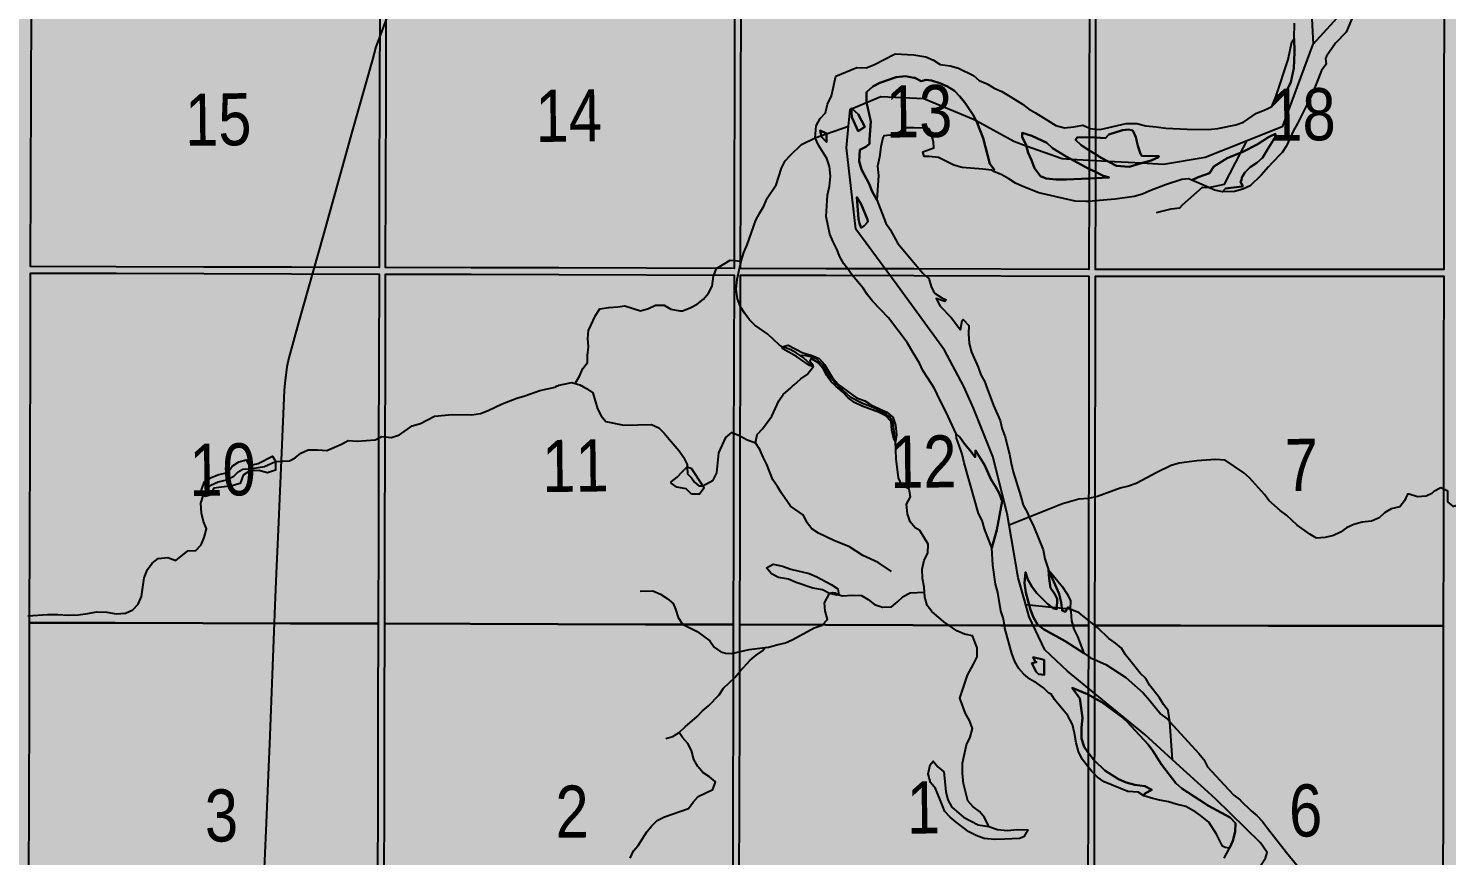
# Model space of a CAD drawing. Extents: x 399452 to 415540, y 6060435 to 6067869.
# Drawn here: x 409738.3 to 409955.3, y 6063427.2 to 6063553.8 of the extents above; entities that cross this region are included whole.
import ezdxf

# ---------------------------------------------------------------- set-up
doc = ezdxf.new("R2010")
doc.units = 0
doc.header["$LTSCALE"] = 5
doc.linetypes.add('DASHED2', pattern=[9.525, 6.35, -3.175])
for name, color, linetype in [('39', 28, 'Continuous'), ('Quarters', 8, 'Continuous'), ('RoadSeg', 57, 'DASHED2'), ('T-WATER', 160, 'Continuous')]:
    doc.layers.add(name, color=color, linetype=linetype)
doc.layers.add('ROUTE-MAP-BACKGROUND-H', color=7, linetype='Continuous', true_color=0xf0ebff)
doc.styles.add('120', font='ARIALN.TTF', dxfattribs={"height": 13})
doc.linetypes.add('TRACKS', pattern='A,3.81,[130,ltypeshp1.shx,S=6.35,R=0,X=0,Y=0],3.81', length=7.62)

msp = doc.modelspace()

# ---------------------------------------------------------------- hatches: boundary and pattern name
at = {"layer": 'ROUTE-MAP-BACKGROUND-H'}
h = msp.add_hatch(color=256, dxfattribs=at)
h.dxf.hatch_style = 1
h.paths.add_polyline_path([(410779.995, 6062481.762), (410779.995, 6063736.327), (409587.427, 6063736.085), (409587.427, 6062481.762)])

# ---------------------------------------------------------------- linework, layer by layer
at = {"layer": '39', "linetype": 'TRACKS', "ltscale": 0.1, "flags": 128}
msp.add_lwpolyline([(409861.364, 6063733.088), (409857.581, 6063726.337), (409856.6, 6063724.377), (409852.441, 6063713.248), (409849.641, 6063705.829), (409849.411, 6063705.209), (409843.056, 6063688.284), (409835.616, 6063668.426), (409831.518, 6063657.509), (409830.551, 6063654.928), (409830.338, 6063654.393), (409828.764, 6063650.176), (409821.353, 6063630.459), (409819.516, 6063625.608), (409812.56, 6063607.035), (409809.525, 6063598.954), (409807.605, 6063593.891), (409791.514, 6063551.021), (409790.97, 6063549.046), (409787.79, 6063537.748), (409784.823, 6063527.043), (409783.438, 6063522.134), (409779.628, 6063508.58), (409778.177, 6063503.404), (409777.862, 6063502.021), (409777.593, 6063499.495), (409777.526, 6063498.945), (409777.458, 6063498.381), (409776.553, 6063477.057), (409776.268, 6063470.424), (409776.064, 6063465.47), (409775.236, 6063444.284), (409775.118, 6063441.969), (409774.675, 6063431.031), (409774.386, 6063424.072), (409773.257, 6063396.677), (409773.318, 6063394.842), (409773.654, 6063392.16), (409774.008, 6063389.999), (409774.717, 6063386.666), (409778.456, 6063368.167), (409780.358, 6063358.804), (409782.308, 6063348.905), (409783.05, 6063345.318)], dxfattribs=at)
at = {"layer": 'Quarters', "flags": 128}
for points in [[(409792.114, 6063570.402), (409792.083, 6063557.024), (409792.051, 6063543.645), (409792.019, 6063530.266), (409791.988, 6063517.221), (409778.58, 6063517.258), (409765.172, 6063517.295), (409751.764, 6063517.331), (409738.69, 6063517.367), (409738.726, 6063530.412), (409738.763, 6063543.791), (409738.8, 6063557.169), (409738.836, 6063570.548), (409751.905, 6063570.513), (409765.308, 6063570.476), (409778.711, 6063570.439)], [(409846.394, 6063570.254), (409846.367, 6063556.875), (409846.341, 6063543.496), (409846.314, 6063530.117), (409846.287, 6063517.072), (409832.88, 6063517.109), (409819.472, 6063517.146), (409806.065, 6063517.183), (409792.992, 6063517.218), (409793.022, 6063530.263), (409793.054, 6063543.642), (409793.086, 6063557.021), (409793.118, 6063570.4), (409806.186, 6063570.364), (409819.589, 6063570.327), (409832.992, 6063570.29)], [(409900.672, 6063570.103), (409900.65, 6063556.724), (409900.628, 6063543.345), (409900.606, 6063529.966), (409900.585, 6063516.921), (409887.178, 6063516.958), (409873.77, 6063516.996), (409860.363, 6063517.033), (409847.291, 6063517.07), (409847.317, 6063530.114), (409847.344, 6063543.493), (409847.371, 6063556.872), (409847.398, 6063570.251), (409860.466, 6063570.215), (409873.868, 6063570.177), (409887.27, 6063570.14)], [(409954.925, 6063570.073), (409954.908, 6063556.694), (409954.891, 6063543.315), (409954.873, 6063529.935), (409954.857, 6063516.891), (409941.456, 6063516.898), (409928.055, 6063516.906), (409914.654, 6063516.913), (409901.588, 6063516.92), (409901.61, 6063529.965), (409901.632, 6063543.344), (409901.654, 6063556.723), (409901.676, 6063570.102), (409914.737, 6063570.095), (409928.133, 6063570.088), (409941.529, 6063570.08)], [(409791.859, 6063462.702), (409778.446, 6063462.739), (409765.033, 6063462.776), (409751.619, 6063462.812), (409738.54, 6063462.848), (409738.577, 6063476.227), (409738.614, 6063489.606), (409738.651, 6063502.985), (409738.687, 6063516.364), (409751.761, 6063516.328), (409765.17, 6063516.291), (409778.578, 6063516.254), (409791.986, 6063516.218), (409791.954, 6063502.839), (409791.922, 6063489.46), (409791.89, 6063476.081)], [(409846.177, 6063462.553), (409832.765, 6063462.59), (409819.353, 6063462.627), (409805.94, 6063462.663), (409792.862, 6063462.699), (409792.894, 6063476.078), (409792.926, 6063489.457), (409792.957, 6063502.836), (409792.989, 6063516.215), (409806.062, 6063516.179), (409819.47, 6063516.142), (409832.878, 6063516.106), (409846.285, 6063516.069), (409846.258, 6063502.69), (409846.231, 6063489.311), (409846.204, 6063475.932)], [(409900.495, 6063462.401), (409887.083, 6063462.439), (409873.671, 6063462.476), (409860.259, 6063462.514), (409847.181, 6063462.55), (409847.208, 6063475.929), (409847.235, 6063489.308), (409847.262, 6063502.687), (409847.289, 6063516.066), (409860.361, 6063516.03), (409873.769, 6063515.992), (409887.176, 6063515.955), (409900.583, 6063515.918), (409900.561, 6063502.538), (409900.539, 6063489.159), (409900.517, 6063475.78)], [(409954.787, 6063462.371), (409941.381, 6063462.379), (409927.975, 6063462.386), (409914.57, 6063462.393), (409901.499, 6063462.4), (409901.52, 6063475.78), (409901.542, 6063489.159), (409901.564, 6063502.538), (409901.586, 6063515.917), (409914.653, 6063515.91), (409928.054, 6063515.902), (409941.455, 6063515.895), (409954.855, 6063515.888), (409954.838, 6063502.508), (409954.821, 6063489.129), (409954.804, 6063475.75)], [(409791.859, 6063462.702), (409791.827, 6063449.323), (409791.795, 6063435.944), (409791.763, 6063422.565), (409791.733, 6063409.521), (409778.315, 6063409.558), (409764.897, 6063409.594), (409751.479, 6063409.631), (409738.394, 6063409.667), (409738.43, 6063422.711), (409738.467, 6063436.09), (409738.504, 6063449.469), (409738.54, 6063462.848), (409751.619, 6063462.812), (409765.033, 6063462.776), (409778.446, 6063462.739)], [(409846.177, 6063462.553), (409846.151, 6063449.174), (409846.124, 6063435.795), (409846.097, 6063422.416), (409846.07, 6063409.372), (409832.653, 6063409.409), (409819.236, 6063409.445), (409805.819, 6063409.482), (409792.736, 6063409.518), (409792.767, 6063422.562), (409792.799, 6063435.941), (409792.83, 6063449.32), (409792.862, 6063462.699), (409805.94, 6063462.663), (409819.353, 6063462.627), (409832.765, 6063462.59)], [(409900.495, 6063462.401), (409900.473, 6063449.022), (409900.451, 6063435.643), (409900.43, 6063422.264), (409900.408, 6063409.219), (409886.991, 6063409.257), (409873.574, 6063409.295), (409860.157, 6063409.332), (409847.074, 6063409.369), (409847.1, 6063422.413), (409847.127, 6063435.792), (409847.154, 6063449.171), (409847.181, 6063462.55), (409860.259, 6063462.514), (409873.671, 6063462.476), (409887.083, 6063462.439)], [(409954.787, 6063462.371), (409954.77, 6063448.992), (409954.753, 6063435.613), (409954.736, 6063422.234), (409954.719, 6063409.19), (409941.309, 6063409.197), (409927.898, 6063409.204), (409914.488, 6063409.211), (409901.412, 6063409.218), (409901.433, 6063422.263), (409901.455, 6063435.642), (409901.477, 6063449.021), (409901.499, 6063462.4), (409914.57, 6063462.393), (409927.975, 6063462.386), (409941.381, 6063462.379)]]:
    msp.add_lwpolyline(points, close=True, dxfattribs=at)
at = {"layer": 'T-WATER'}
for p, q in [((409864.21, 6063541.489), (409864.28, 6063541.519)), ((409864.28, 6063541.519), (409866.548, 6063542.483)), ((409858.678, 6063537.063), (409859.654, 6063537.402)), ((409859.654, 6063537.402), (409860.417, 6063537.666)), ((409860.417, 6063537.666), (409863.811, 6063538.842)), ((409923.819, 6063534.819), (409924.783, 6063536.675)), ((409897.818, 6063533.811), (409903.397, 6063533.507)), ((409903.397, 6063533.507), (409908.652, 6063533.222)), ((409819.243, 6063499.104), (409819.259, 6063499.113)), ((409819.259, 6063499.113), (409819.403, 6063499.113)), ((409855.217, 6063499.029), (409855.228, 6063499.039)), ((409891.453, 6063478.985), (409888.371, 6063477.795)), ((409891.443, 6063465.528), (409890.936, 6063465.577)), ((409894.913, 6063465.19), (409891.443, 6063465.528)), ((409895.678, 6063465.115), (409894.913, 6063465.19)), ((409896.463, 6063465.038), (409895.678, 6063465.115)), ((409897.223, 6063464.964), (409896.463, 6063465.038)), ((409897.727, 6063464.915), (409897.223, 6063464.964)), ((409913.387, 6063441.85), (409912.966, 6063447.659))]:
    msp.add_line(p, q, dxfattribs=at)
at = {"layer": 'T-WATER', "flags": 128}
for points in [[(409934.905, 6063551.4), (409934.908, 6063551.409), (409934.507, 6063559.165), (409934.065, 6063560.61)], [(409934.905, 6063551.4), (409939.617, 6063556.628), (409940.804, 6063558.725)], [(409921.257, 6063426.816), (409922.088, 6063428.338), (409922.6, 6063429.473), (409922.933, 6063430.82), (409923, 6063432.15), (409922.168, 6063433.011), (409918.86, 6063434.813), (409917.555, 6063435.657), (409914.772, 6063437.457), (409913.882, 6063438.265), (409911.658, 6063441.128), (409910.374, 6063443.219), (409909.665, 6063444.187), (409906.373, 6063447.74), (409905.465, 6063448.536), (409902.532, 6063450.67), (409901.446, 6063451.283), (409900.443, 6063451.849), (409900.367, 6063451.892), (409897.997, 6063452.887), (409899.181, 6063451.248), (409899.593, 6063448.297), (409899.451, 6063446.792), (409899.434, 6063445.138), (409899.838, 6063443.865), (409900.429, 6063443.051), (409901.268, 6063441.893), (409901.43, 6063441.734), (409902.996, 6063440.198), (409905.092, 6063438.876), (409906.287, 6063438.401), (409907.602, 6063438.009), (409909.111, 6063437.841), (409910.213, 6063437.285), (409909.127, 6063436.707), (409908.968, 6063436.367), (409908.111, 6063436.909), (409906.512, 6063436.992), (409902.915, 6063438.504), (409901.9, 6063439.215), (409901.427, 6063439.677), (409901.025, 6063440.068), (409900.425, 6063440.827), (409899.522, 6063441.968), (409898.985, 6063443.109), (409898.616, 6063444.457), (409898.391, 6063445.937), (409898.063, 6063447.281), (409897.291, 6063448.678), (409895.315, 6063451.11), (409894.822, 6063451.931), (409894.449, 6063452.047), (409893.606, 6063452.892), (409892.629, 6063453.594), (409891.546, 6063454.193), (409890.63, 6063454.96), (409889.84, 6063455.855), (409889.243, 6063456.932), (409888.766, 6063458.11), (409887.722, 6063462), (409887.655, 6063462.46), (409887.514, 6063463.415), (409887.127, 6063464.686), (409886.658, 6063467.488), (409886.288, 6063468.763), (409885.9, 6063471.659), (409885.72, 6063474.321), (409886.512, 6063477.038), (409887.329, 6063481.475), (409886.877, 6063482.586), (409886.309, 6063483.696), (409885.63, 6063484.721), (409884.597, 6063486.99), (409883.243, 6063489.225), (409883.172, 6063488.202), (409882.336, 6063489.233), (409881.525, 6063490.233), (409880.848, 6063491.234), (409880.292, 6063491.762), (409878.756, 6063495.09), (409877.626, 6063497.266), (409877.124, 6063498.395), (409876.915, 6063498.725), (409876.749, 6063498.987), (409876.577, 6063499.261), (409875.194, 6063501.447), (409874.658, 6063502.574), (409873.712, 6063504.165), (409872.79, 6063505.718), (409869.895, 6063509.496), (409867.448, 6063512.088), (409866.712, 6063513.033), (409866.067, 6063514.044), (409864.358, 6063516.042), (409863.641, 6063517.048), (409863.104, 6063517.799), (409862.476, 6063518.85), (409862.018, 6063520.041), (409861.437, 6063521.134), (409860.954, 6063522.315), (409860.39, 6063525.034), (409860.576, 6063528.28), (409860.873, 6063529.68), (409861.04, 6063531.225), (409860.876, 6063532.688), (409860.471, 6063533.918), (409859.205, 6063535.962), (409858.678, 6063537.063), (409858.857, 6063538.924), (409859.442, 6063540.026), (409860.266, 6063540.885), (409860.606, 6063542.234), (409861.205, 6063543.477), (409861.882, 6063546.526), (409865.067, 6063547.848), (409866.491, 6063547.768), (409867.67, 6063548.222), (409870.958, 6063549.918), (409873.795, 6063549.762), (409875.615, 6063549.491), (409876.782, 6063548.956), (409877.832, 6063548.317), (409879.328, 6063548.093), (409880.652, 6063547.716), (409882.921, 6063546.613), (409883.806, 6063545.82), (409885.012, 6063545.32), (409886.066, 6063544.692), (409887.253, 6063544.181), (409888.521, 6063543.401), (409890.399, 6063542.246), (409891.354, 6063541.516), (409892.43, 6063540.918), (409895.528, 6063538.965), (409896.855, 6063538.605), (409898.263, 6063538.75), (409899.627, 6063539.016), (409900.585, 6063538.588), (409900.782, 6063538.5), (409901.589, 6063538.417), (409902.297, 6063538.344), (409906.295, 6063539.285), (409907.914, 6063539.245), (409909.271, 6063538.905), (409910.859, 6063538.774), (409912.341, 6063538.539), (409915.603, 6063538.37), (409918.848, 6063538.352), (409920.314, 6063538.504), (409923.03, 6063539.056), (409924.235, 6063539.491), (409926.222, 6063540.825), (409927.41, 6063541.287), (409928.057, 6063541.621), (409928.54, 6063541.87), (409930.049, 6063543.351), (409930.626, 6063543.918), (409931.482, 6063545.574), (409931.921, 6063547.752), (409932.028, 6063550.188), (409931.988, 6063552.264), (409932.04, 6063554.622)], [(409940.934, 6063555.617), (409939.919, 6063553.24), (409938.294, 6063551.547), (409936.912, 6063549.583), (409936.781, 6063549.237), (409936.869, 6063548.347), (409936.168, 6063547.366), (409934.725, 6063543.747), (409934.525, 6063543.349), (409932.474, 6063539.255), (409931.857, 6063538.18), (409930.795, 6063535.858), (409930.151, 6063534.832), (409928.484, 6063533.161), (409928.046, 6063532.648), (409926.95, 6063531.365), (409925.231, 6063529.746), (409924.098, 6063529.229), (409922.863, 6063528.829), (409921.012, 6063528.809), (409921.484, 6063529.319), (409923.962, 6063529.601), (409924.098, 6063529.682), (409923.756, 6063530.322), (409923.926, 6063530.587), (409923.977, 6063531.002), (409924.423, 6063531.765), (409925.256, 6063532.591), (409926.26, 6063533.238), (409927.143, 6063534.024), (409928.049, 6063535.518), (409929.054, 6063537.175), (409929.128, 6063537.668), (409928.354, 6063537.341), (409928.051, 6063537.147), (409926.324, 6063536.042), (409924.11, 6063534.939), (409921.738, 6063533.954), (409919.687, 6063532.656), (409919.002, 6063531.669), (409917.295, 6063531.039), (409916.345, 6063530.603), (409915.787, 6063530.772), (409914.772, 6063530.686), (409912.314, 6063529.85), (409909.903, 6063528.947), (409908.777, 6063528.42), (409907.479, 6063528.072), (409904.602, 6063527.693), (409901.571, 6063527.432), (409900.567, 6063527.345), (409900.109, 6063527.306), (409898.457, 6063527.36), (409892.91, 6063528.646), (409890.486, 6063529.594), (409889.347, 6063530.13), (409888.341, 6063530.813), (409887.242, 6063531.414), (409886.047, 6063531.89), (409886.081, 6063532.224), (409885.426, 6063533.073), (409884.411, 6063537), (409883.491, 6063539.384), (409882.917, 6063540.477), (409881.593, 6063542.497), (409880.757, 6063543.423), (409879.996, 6063544.266), (409878.966, 6063544.912), (409877.794, 6063545.44), (409876.476, 6063545.832), (409875.677, 6063545.953), (409874.91, 6063545.743), (409873.949, 6063546.24), (409873.789, 6063546.271), (409872.522, 6063546.521), (409871.074, 6063546.344), (409868.587, 6063545.5), (409867.503, 6063544.914), (409866.576, 6063544.067), (409866.56, 6063543.463), (409866.535, 6063542.54), (409867.225, 6063539.573), (409867.02, 6063536.792), (409867.021, 6063536.167), (409866.457, 6063535.715), (409865.556, 6063535.233), (409865.456, 6063533.514), (409865.795, 6063532.201), (409866.943, 6063530.037), (409867.415, 6063528.865), (409868.152, 6063527.603), (409869.497, 6063523.987), (409870.191, 6063523.022), (409871.369, 6063520.902), (409873.743, 6063518.056), (409874.61, 6063517.017), (409875.174, 6063516.341), (409875.549, 6063516.01), (409876.066, 6063515.554), (409876.448, 6063514.304), (409876.783, 6063513.568), (409877.072, 6063513.26), (409878.075, 6063512.576), (409878.733, 6063512.285), (409878.549, 6063512.019), (409877.2, 6063512.459), (409877.836, 6063511.28), (409879.49, 6063509.579), (409880.936, 6063507.671), (409881.208, 6063509.116), (409881.34, 6063509.253), (409882.189, 6063508.355), (409882.135, 6063507.047), (409882.262, 6063505.564), (409882.606, 6063504.269), (409883.623, 6063501.978), (409884.058, 6063500.77), (409884.638, 6063499.702), (409884.806, 6063499.248), (409884.908, 6063498.973), (409885.006, 6063498.709), (409885.975, 6063496.098), (409886.975, 6063493.797), (409887.291, 6063492.473), (409887.741, 6063491.273), (409888.292, 6063489.217), (409888.44, 6063488.662), (409888.666, 6063487.245), (409889.008, 6063485.952), (409890.186, 6063482.173), (409890.52, 6063480.853), (409891.112, 6063479.788), (409891.453, 6063478.985), (409892.173, 6063477.546), (409893.553, 6063473.978), (409893.84, 6063472.641), (409894.376, 6063470.938), (409894.475, 6063469.599), (409894.714, 6063468.204), (409895.378, 6063467.198), (409895.718, 6063466.475), (409895.673, 6063464.936), (409895.162, 6063464.997), (409894.219, 6063465.728), (409892.539, 6063467.416), (409891.826, 6063468.385), (409891.244, 6063469.463), (409890.887, 6063470.561), (409890.748, 6063468.921), (409890.936, 6063467.459), (409891.625, 6063464.834), (409892.114, 6063463.665), (409892.692, 6063462.579), (409892.863, 6063462.445), (409893.639, 6063461.84), (409896.919, 6063460.044), (409899.784, 6063458.159), (409900.452, 6063457.717), (409900.815, 6063457.476), (409901.455, 6063457.191), (409903.155, 6063456.434), (409906.247, 6063454.483), (409908.891, 6063452.098), (409909.845, 6063450.984), (409911.59, 6063448.852), (409912.548, 6063448.115), (409912.966, 6063447.659), (409917.383, 6063442.842), (409918.135, 6063441.898), (409918.714, 6063440.784), (409921.953, 6063437.31), (409922.766, 6063436.433), (409923.74, 6063435.702), (409923.789, 6063435.653), (409925.413, 6063434.027), (409926.325, 6063433.272), (409927.117, 6063432.399), (409927.896, 6063431.393), (409930.789, 6063427.658), (409932.438, 6063425.694)], [(409924.783, 6063536.675), (409930.235, 6063538.84), (409934.905, 6063551.4)], [(409866.548, 6063542.483), (409868.729, 6063543.41), (409875.324, 6063543.08), (409882.92, 6063539.948), (409883.306, 6063539.736)], [(409863.811, 6063538.842), (409864.066, 6063541.428), (409864.21, 6063541.489)], [(409883.306, 6063539.736), (409889.11, 6063536.551), (409891.001, 6063535.865)], [(409847.399, 6063518.213), (409847.814, 6063519.505), (409848.306, 6063520.695), (409849.639, 6063524.474), (409850.223, 6063525.608), (409850.871, 6063526.63), (409851.348, 6063527.843), (409852.712, 6063529.871), (409853.56, 6063532.428), (409854.133, 6063533.537), (409854.913, 6063534.439), (409856.632, 6063536.073), (409858.678, 6063537.063)], [(409881.437, 6063498.979), (409878.499, 6063504.562), (409871.228, 6063514.524), (409864.928, 6063523.095), (409863.486, 6063535.534), (409863.811, 6063538.842)], [(409891.001, 6063535.865), (409896.46, 6063533.884), (409897.818, 6063533.811)], [(409908.652, 6063533.222), (409912.007, 6063533.039), (409918.337, 6063534.116), (409924.783, 6063536.675)], [(409918.896, 6063529.449), (409921.293, 6063529.953), (409923.819, 6063534.819)], [(409910.922, 6063525.634), (409913.162, 6063526.188), (409914.461, 6063526.367), (409914.868, 6063526.831), (409917.948, 6063529.533), (409918.896, 6063529.449)], [(409838.384, 6063510.594), (409839.589, 6063511.032), (409840.649, 6063511.632), (409841.618, 6063512.354), (409842.362, 6063513.277), (409842.963, 6063514.346), (409843.127, 6063515.873), (409843.619, 6063517.062), (409845.683, 6063518.335), (409847.399, 6063518.213)], [(409853.636, 6063505.089), (409853.194, 6063505.402), (409851.443, 6063506.989), (409849.484, 6063508.372), (409848.648, 6063509.23), (409847.924, 6063510.178), (409847.29, 6063511.223), (409846.844, 6063512.441), (409846.623, 6063513.865), (409846.791, 6063515.422), (409847.399, 6063518.213)], [(409821.971, 6063499.484), (409822.662, 6063500.589), (409823.144, 6063501.763), (409823.855, 6063502.677), (409823.876, 6063503.77), (409824.051, 6063505.073), (409823.935, 6063506.345), (409824.037, 6063507.584), (409825.088, 6063509.896), (409825.763, 6063510.901), (409827.113, 6063511.113), (409828.498, 6063511.18), (409829.59, 6063511.341), (409831.991, 6063510.567), (409833.196, 6063510.935), (409834.295, 6063511.474), (409835.594, 6063511.446), (409836.644, 6063510.846), (409837.995, 6063510.575), (409838.384, 6063510.594)], [(409856.425, 6063503.745), (409855.818, 6063504.182), (409854.873, 6063504.673), (409853.993, 6063504.991), (409853.636, 6063505.089)], [(409855.228, 6063499.039), (409855.49, 6063499.271), (409856.489, 6063500.159), (409857.465, 6063500.834), (409858.418, 6063502.039)], [(409858.418, 6063502.039), (409858.265, 6063502.166), (409856.843, 6063503.443), (409856.425, 6063503.745)], [(409862.339, 6063499.014), (409861.764, 6063499.505), (409860.896, 6063500.54), (409859.874, 6063502.279), (409858.939, 6063503.192), (409858.242, 6063503.488), (409857.306, 6063503.692), (409856.425, 6063503.745)], [(409776.153, 6063487.513), (409778.272, 6063487.642), (409779.162, 6063488.108), (409780.042, 6063488.82), (409781.17, 6063489.294), (409782.562, 6063489.291), (409783.986, 6063489.185), (409786.237, 6063490.152), (409787.271, 6063490.717), (409788.623, 6063490.614), (409791.409, 6063490.828), (409792.416, 6063491.325), (409793.896, 6063491.202), (409795.128, 6063491.593), (409797.047, 6063493), (409798.348, 6063493.32), (409800.46, 6063494.472), (409803.165, 6063494.702), (409806.164, 6063494.674), (409807.526, 6063494.852), (409808.684, 6063495.304), (409810.801, 6063496.355), (409813.073, 6063497.237), (409814.279, 6063497.579), (409816.575, 6063498.4), (409818.931, 6063498.924), (409818.98, 6063498.952), (409819.243, 6063499.104)], [(409819.403, 6063499.113), (409819.524, 6063499.184), (409820.239, 6063499.376), (409821.488, 6063499.633), (409821.971, 6063499.484)], [(409821.971, 6063499.484), (409822.686, 6063499.263), (409822.966, 6063499.105), (409822.983, 6063499.096)], [(409822.983, 6063499.096), (409823.253, 6063498.944), (409823.729, 6063498.676), (409824.674, 6063498.027), (409825.408, 6063495.571), (409825.99, 6063494.528), (409826.702, 6063493.621), (409829.44, 6063493.086), (409833.685, 6063493.194)], [(409849.58, 6063490.358), (409849.831, 6063491.663), (409850.654, 6063492.535), (409852.08, 6063494.473), (409853.146, 6063496.799), (409853.826, 6063497.792), (409854.956, 6063498.796), (409855.217, 6063499.029)], [(409871.008, 6063490.582), (409870.779, 6063492.137), (409870.635, 6063493.319), (409870.384, 6063493.966), (409870.019, 6063494.403), (409869.597, 6063494.72), (409868.877, 6063495.12), (409868.188, 6063495.461), (409867.62, 6063495.716), (409866.931, 6063496.027), (409866.035, 6063496.334), (409865.555, 6063496.591), (409864.146, 6063497.331), (409862.998, 6063498.374), (409862.339, 6063499.014)], [(409888.371, 6063477.795), (409888.066, 6063479.558), (409885.893, 6063488.307), (409882.898, 6063495.69), (409881.437, 6063498.979)], [(409833.685, 6063493.194), (409834.763, 6063492.659), (409835.603, 6063491.853), (409836.353, 6063490.926), (409837.903, 6063489.179), (409838.562, 6063488.183), (409839.116, 6063487.087), (409839.145, 6063486.707), (409839.191, 6063485.61), (409839.765, 6063485.045), (409840.247, 6063484.384), (409840.931, 6063483.79), (409841.514, 6063483.823)], [(409841.514, 6063483.823), (409843.084, 6063484.67), (409843.642, 6063485.781), (409843.986, 6063488.864), (409845.039, 6063491.211), (409845.952, 6063491.952), (409847.144, 6063491.487), (409848.2, 6063490.87), (409849.58, 6063490.358)], [(409870.377, 6063470.682), (409868.334, 6063472.052), (409866, 6063473.128), (409863.95, 6063474.462), (409861.531, 6063475.447), (409859.203, 6063476.533), (409858.2, 6063477.206), (409857.471, 6063478.149), (409856.91, 6063479.284), (409854.909, 6063480.664), (409853.544, 6063482.65), (409852.935, 6063483.712), (409852.236, 6063484.694), (409851.285, 6063487.06), (409850.727, 6063488.164), (409850.256, 6063489.363), (409849.58, 6063490.358)], [(409874.692, 6063476.962), (409873.978, 6063477.388), (409873.225, 6063478.301), (409872.814, 6063479.534), (409872.676, 6063481.014), (409873.278, 6063482.101), (409873.058, 6063483.266), (409871.976, 6063483.883), (409871.468, 6063485.024), (409871.117, 6063487.953), (409871.008, 6063490.582)], [(409765.105, 6063482.27), (409765.651, 6063483.35), (409766.281, 6063483.913), (409767.401, 6063484.395), (409768.709, 6063484.698), (409769.797, 6063485.272), (409770.425, 6063485.927), (409771.149, 6063486.37), (409772.218, 6063486.393), (409774.471, 6063486.777), (409776.153, 6063487.513)], [(409952.151, 6063482.231), (409950.842, 6063482.105), (409949.567, 6063482.502), (409949.33, 6063482.507), (409948.849, 6063481.486), (409948.142, 6063480.589), (409946.801, 6063480.288), (409945.816, 6063479.643), (409944.975, 6063478.899), (409943.811, 6063478.412), (409942.364, 6063478.252), (409941.118, 6063477.903), (409940.002, 6063477.385), (409939.072, 6063476.707), (409938.011, 6063476.173), (409936.736, 6063475.905), (409935.366, 6063475.793), (409934.373, 6063476.414), (409932.445, 6063477.771), (409930.782, 6063479.319), (409929.825, 6063479.997), (409928.09, 6063481.555), (409927.431, 6063482.494), (409925.151, 6063485.013), (409924.279, 6063485.767), (409921.418, 6063487.727), (409919.947, 6063487.832), (409917.108, 6063487.606), (409914.383, 6063487.249), (409913.163, 6063486.893), (409910.964, 6063485.849), (409907.826, 6063484.161), (409906.637, 6063483.768), (409905.335, 6063483.455), (409901.872, 6063482.15), (409900.508, 6063481.879), (409899.052, 6063481.758), (409896.533, 6063481.035), (409891.453, 6063478.985)], [(409958.211, 6063481.155), (409956.367, 6063480.615), (409955.455, 6063481.369), (409955.499, 6063482.99), (409954.398, 6063483.506), (409953.326, 6063482.919), (409953.04, 6063482.629), (409952.151, 6063482.231)], [(409738.268, 6063463.881), (409741.266, 6063464.087), (409742.833, 6063464.116), (409744.408, 6063464.012), (409745.969, 6063464.066), (409747.423, 6063464.248), (409748.783, 6063464.523), (409750.344, 6063464.436), (409751.796, 6063464.199), (409753.188, 6063464.303), (409754.308, 6063464.834), (409755.136, 6063465.692), (409755.643, 6063466.87), (409756.078, 6063469.734), (409756.55, 6063470.971), (409757.278, 6063471.937), (409758.225, 6063472.657), (409759.654, 6063472.815), (409760.915, 6063472.393), (409762.745, 6063473.866), (409763.954, 6063473.914), (409764.761, 6063474.776), (409765.215, 6063475.882), (409765.575, 6063477.195), (409765.137, 6063478.315), (409764.804, 6063479.614), (409764.718, 6063481.135), (409765.105, 6063482.27)], [(409875.433, 6063467.51), (409875.385, 6063468.292), (409875.098, 6063469.623), (409875.046, 6063471.05), (409875.357, 6063472.435), (409875.956, 6063473.508), (409875.974, 6063474.873), (409874.692, 6063476.962)], [(409890.936, 6063465.577), (409889.765, 6063469.735), (409888.371, 6063477.795)], [(409831.943, 6063467.694), (409833.868, 6063467.7), (409835.067, 6063467.202), (409836.08, 6063466.545), (409836.962, 6063465.762), (409837.348, 6063464.898), (409837.765, 6063463.634), (409838.416, 6063462.617), (409840.667, 6063461.489), (409842.579, 6063460.055), (409843.264, 6063459.077), (409844.281, 6063458.387), (409845.003, 6063458.186)], [(409851.057, 6063459.044), (409851.539, 6063459.104), (409852.813, 6063459.479), (409854.171, 6063459.769), (409855.303, 6063460.29), (409858.541, 6063462.047), (409859.78, 6063462.455), (409860.567, 6063463.353), (409860.244, 6063464.645), (409860.136, 6063465.889), (409860.915, 6063467.336)], [(409860.915, 6063467.336), (409861.155, 6063467.437), (409861.36, 6063467.463), (409861.751, 6063467.396), (409862.34, 6063467.12)], [(409862.34, 6063467.12), (409862.884, 6063466.966), (409864.34, 6063467.078), (409865.796, 6063467.018), (409866.823, 6063466.378), (409867.774, 6063465.656), (409869.006, 6063465.208), (409870.379, 6063465.299), (409871.316, 6063466.023), (409872.174, 6063466.854), (409873.229, 6063467.431), (409875.433, 6063467.51)], [(409885.284, 6063431.642), (409884.585, 6063433.026), (409883.824, 6063433.956), (409882.862, 6063434.679), (409882.073, 6063435.595), (409881.407, 6063438.252), (409881.249, 6063439.725), (409881.263, 6063441.341), (409881.861, 6063444.168), (409882.391, 6063445.314), (409882.77, 6063446.66), (409882.328, 6063447.893), (409881.7, 6063448.953), (409880.841, 6063451.303), (409882.002, 6063454.839), (409882.942, 6063456.501), (409883.473, 6063457.641), (409883.469, 6063459.004), (409882.776, 6063460.841), (409881.557, 6063461.112), (409880.36, 6063461.619), (409878.367, 6063462.991), (409876.54, 6063464.542), (409875.83, 6063465.488), (409875.48, 6063466.764), (409875.433, 6063467.51)], [(409913.387, 6063441.85), (409909.12, 6063445.723), (409897.299, 6063455.405), (409893.831, 6063458.685), (409891.453, 6063463.741), (409890.936, 6063465.577)], [(409912.966, 6063447.659), (409912.711, 6063449.382), (409911.994, 6063450.328), (409911.355, 6063451.348), (409909.884, 6063453.257), (409909.283, 6063454.328), (409908.399, 6063455.142), (409906.157, 6063457.919), (409905.561, 6063458.965), (409904.651, 6063459.722), (409903.64, 6063460.426), (409901.918, 6063462.077), (409899.107, 6063464.358), (409897.727, 6063464.915)], [(409837.886, 6063446.046), (409838.816, 6063446.924), (409840.66, 6063448.462), (409841.458, 6063449.334), (409842.38, 6063450.095), (409844.023, 6063451.812), (409844.68, 6063452.821), (409846.41, 6063454.435), (409847.152, 6063455.372), (409848.761, 6063457.106), (409849.659, 6063457.863), (409850.648, 6063458.536), (409851.057, 6063459.044)], [(409845.003, 6063458.186), (409845.935, 6063458.138), (409848.628, 6063458.74), (409851.057, 6063459.044)], [(409830.41, 6063426.82), (409830.93, 6063427.93), (409831.635, 6063428.756), (409832.928, 6063430.818), (409833.673, 6063431.715), (409834.516, 6063432.548), (409835.629, 6063433.135), (409839.304, 6063434.428), (409840.029, 6063435.374), (409840.814, 6063436.216), (409843.052, 6063437.338), (409843.452, 6063438.483), (409842.546, 6063439.242), (409841.503, 6063439.926), (409840.729, 6063440.824), (409840.138, 6063441.922), (409839.781, 6063443.266), (409839.198, 6063444.354), (409838.428, 6063445.276), (409837.886, 6063446.046)], [(409835.879, 6063445.107), (409836.931, 6063445.424), (409837.886, 6063446.046)], [(409912.924, 6063405.218), (409912.922, 6063405.225), (409913.064, 6063411.665), (409915.106, 6063414.367), (409924.184, 6063421.697), (409927.574, 6063426.807), (409927.836, 6063427.652), (409926.824, 6063429.169), (409919.964, 6063435.879), (409913.387, 6063441.85)]]:
    msp.add_lwpolyline(points, dxfattribs=at)
for points in [[(409931.988, 6063552.264), (409932.028, 6063550.188), (409931.921, 6063547.752), (409931.482, 6063545.574), (409930.626, 6063543.918), (409930.049, 6063543.351), (409928.54, 6063541.87), (409929.156, 6063543.352), (409931.04, 6063549.036), (409931.627, 6063551.745), (409931.988, 6063552.264)], [(409868.152, 6063527.603), (409867.415, 6063528.865), (409866.943, 6063530.037), (409865.795, 6063532.201), (409865.456, 6063533.514), (409865.556, 6063535.233), (409866.457, 6063535.715), (409867.021, 6063536.167), (409867.02, 6063536.792), (409867.225, 6063539.573), (409866.535, 6063542.54), (409866.56, 6063543.463), (409866.576, 6063544.067), (409867.503, 6063544.914), (409868.587, 6063545.5), (409871.074, 6063546.344), (409872.522, 6063546.521), (409873.789, 6063546.271), (409873.949, 6063546.24), (409874.91, 6063545.743), (409875.677, 6063545.953), (409876.476, 6063545.832), (409877.794, 6063545.44), (409878.966, 6063544.912), (409879.996, 6063544.266), (409880.757, 6063543.423), (409881.593, 6063542.497), (409882.917, 6063540.477), (409883.491, 6063539.384), (409884.411, 6063537), (409885.426, 6063533.073), (409886.081, 6063532.224), (409886.047, 6063531.89), (409885.709, 6063532.1), (409884.366, 6063532.265), (409881.193, 6063532.506), (409879.895, 6063532.888), (409877.562, 6063534.074), (409876.154, 6063534.224), (409875.372, 6063534.224), (409875.164, 6063534.942), (409876.844, 6063535.546), (409876.796, 6063536.444), (409876.455, 6063537.759), (409876.122, 6063538.442), (409875.572, 6063538.55), (409873.776, 6063538.587), (409872.382, 6063538.615), (409871.481, 6063537.866), (409870.248, 6063537.482), (409869.197, 6063537.37), (409869.054, 6063537.057), (409868.725, 6063535.677), (409868.558, 6063534.114), (409868.227, 6063532.738), (409868.41, 6063531.286), (409868.152, 6063527.603)], [(409865.262, 6063538.09), (409864.293, 6063540.237), (409864.206, 6063541.545), (409864.38, 6063541.484), (409865.284, 6063540.71), (409866.286, 6063538.765), (409865.262, 6063538.09)], [(409864.206, 6063541.545), (409864.293, 6063540.237), (409865.262, 6063538.09), (409866.286, 6063538.765), (409865.284, 6063540.71), (409864.38, 6063541.484), (409864.206, 6063541.545)], [(409860.454, 6063536.426), (409859.692, 6063537.225), (409859.491, 6063538.18), (409860.415, 6063537.757), (409860.454, 6063536.426)], [(409859.491, 6063538.18), (409859.692, 6063537.225), (409860.454, 6063536.426), (409860.415, 6063537.757), (409859.491, 6063538.18)], [(409895.543, 6063530.673), (409894.054, 6063530.864), (409893.18, 6063531.198), (409892.268, 6063532.408), (409891.819, 6063533.635), (409891.267, 6063534.754), (409890.951, 6063536.075), (409890.387, 6063537.166), (409890.39, 6063537.848), (409891.85, 6063537.394), (409894.155, 6063536.292), (409895.026, 6063535.495), (409897.09, 6063534.202), (409900.575, 6063532.329), (409901.578, 6063531.841), (409902.645, 6063531.321), (409903.698, 6063530.99), (409901.576, 6063530.889), (409900.573, 6063530.841), (409897.171, 6063530.678), (409895.543, 6063530.673)], [(409893.18, 6063531.198), (409894.054, 6063530.864), (409895.543, 6063530.673), (409897.171, 6063530.678), (409900.573, 6063530.841), (409901.576, 6063530.889), (409903.698, 6063530.99), (409902.645, 6063531.321), (409901.578, 6063531.841), (409900.575, 6063532.329), (409897.09, 6063534.202), (409895.026, 6063535.495), (409894.155, 6063536.292), (409891.85, 6063537.394), (409890.39, 6063537.848), (409890.387, 6063537.166), (409890.951, 6063536.075), (409891.267, 6063534.754), (409891.819, 6063533.635), (409892.268, 6063532.408), (409893.18, 6063531.198)], [(409906.745, 6063532.609), (409904.812, 6063532.784), (409902.46, 6063533.985), (409901.582, 6063534.547), (409900.58, 6063535.188), (409899.371, 6063535.961), (409898.54, 6063536.751), (409898.776, 6063537.109), (409900.583, 6063537.164), (409901.587, 6063537.104), (409903.135, 6063537.012), (409903.635, 6063537.573), (409905.704, 6063538.242), (409906.607, 6063538.349), (409907.279, 6063538.176), (409907.756, 6063537.193), (409908.041, 6063535.841), (409908.473, 6063534.618), (409908.677, 6063534.333), (409911.295, 6063534.242), (409911.219, 6063534.12), (409910.092, 6063533.588), (409908.781, 6063533.263), (409906.745, 6063532.609)], [(409902.46, 6063533.985), (409904.812, 6063532.784), (409906.745, 6063532.609), (409908.781, 6063533.263), (409910.092, 6063533.588), (409911.219, 6063534.12), (409911.295, 6063534.242), (409908.677, 6063534.333), (409908.473, 6063534.618), (409908.041, 6063535.841), (409907.756, 6063537.193), (409907.279, 6063538.176), (409906.607, 6063538.349), (409905.704, 6063538.242), (409903.635, 6063537.573), (409903.135, 6063537.012), (409901.587, 6063537.104), (409900.583, 6063537.164), (409898.776, 6063537.109), (409898.54, 6063536.751), (409899.371, 6063535.961), (409900.58, 6063535.188), (409901.582, 6063534.547), (409902.46, 6063533.985)], [(409921.012, 6063528.809), (409919.764, 6063529.057), (409918.896, 6063529.449), (409916.345, 6063530.603), (409917.295, 6063531.039), (409919.002, 6063531.669), (409919.687, 6063532.656), (409921.738, 6063533.954), (409924.11, 6063534.939), (409926.324, 6063536.042), (409928.051, 6063537.147), (409928.354, 6063537.341), (409929.128, 6063537.668), (409929.054, 6063537.175), (409928.049, 6063535.518), (409927.143, 6063534.024), (409926.26, 6063533.238), (409925.256, 6063532.591), (409924.423, 6063531.765), (409923.977, 6063531.002), (409923.926, 6063530.587), (409923.756, 6063530.322), (409924.098, 6063529.682), (409923.962, 6063529.601), (409921.484, 6063529.319), (409921.012, 6063528.809)], [(409865.717, 6063523.288), (409865.463, 6063523.951), (409865.317, 6063524.676), (409865.084, 6063528.009), (409865.735, 6063526.921), (409866.719, 6063524.589), (409866.777, 6063524.213), (409866.175, 6063523.573), (409865.717, 6063523.288)], [(409865.317, 6063524.676), (409865.463, 6063523.951), (409865.717, 6063523.288), (409866.175, 6063523.573), (409866.777, 6063524.213), (409866.719, 6063524.589), (409865.735, 6063526.921), (409865.084, 6063528.009), (409865.317, 6063524.676)], [(409871.008, 6063490.582), (409870.71, 6063490.971), (409870.431, 6063492.327), (409870.315, 6063493.649), (409869.521, 6063494.529), (409868.39, 6063495.069), (409865.881, 6063495.998), (409864.741, 6063496.565), (409863.754, 6063497.248), (409862.95, 6063498.112), (409862.209, 6063498.773), (409861.938, 6063499.015), (409861.655, 6063499.267), (409861.17, 6063499.7), (409860.47, 6063500.667), (409859.947, 6063501.778), (409859.145, 6063502.64), (409858.101, 6063503.277), (409857.877, 6063502.938), (409858.302, 6063502.369), (409858.418, 6063502.039), (409857.821, 6063502.204), (409855.822, 6063503.593), (409853.731, 6063504.759), (409853.636, 6063505.089), (409854.567, 6063505.333), (409856.811, 6063504.181), (409858.114, 6063503.785), (409859.331, 6063503.294), (409860.112, 6063502.39), (409861.358, 6063500.308), (409862.144, 6063499.405), (409862.391, 6063499.223), (409862.662, 6063499.024), (409862.676, 6063499.014), (409862.946, 6063498.815), (409865.047, 6063497.267), (409866.289, 6063496.802), (409867.334, 6063496.146), (409869.655, 6063495.072), (409870.564, 6063494.311), (409870.97, 6063493.059), (409871.167, 6063491.619), (409871.008, 6063490.582)], [(409885.72, 6063474.321), (409884.608, 6063477.211), (409884.269, 6063478.511), (409883.674, 6063479.578), (409881.479, 6063487.306), (409881.192, 6063488.662), (409880.993, 6063489.237), (409880.34, 6063491.119), (409880.292, 6063491.762), (409880.848, 6063491.234), (409881.525, 6063490.233), (409882.336, 6063489.233), (409883.172, 6063488.202), (409883.243, 6063489.225), (409884.597, 6063486.99), (409885.63, 6063484.721), (409886.309, 6063483.696), (409886.877, 6063482.586), (409887.329, 6063481.475), (409886.512, 6063477.038), (409885.72, 6063474.321)], [(409765.44, 6063482.19), (409765.105, 6063482.27), (409765.048, 6063482.476), (409764.845, 6063483.209), (409765.051, 6063483.757), (409765.299, 6063484.413), (409766.33, 6063485.059), (409767.491, 6063485.548), (409768.867, 6063485.819), (409769.54, 6063486.83), (409770.563, 6063487.478), (409771.644, 6063487.798), (409772.195, 6063486.915), (409773.517, 6063487.234), (409775.708, 6063488.352), (409776.019, 6063487.843), (409776.153, 6063487.513), (409776.152, 6063486.186), (409774.94, 6063485.777), (409773.612, 6063486.15), (409772.217, 6063486.071), (409771.192, 6063485.429), (409770.757, 6063484.17), (409769.494, 6063483.788), (409766.728, 6063483.42), (409766.116, 6063482.346), (409765.44, 6063482.19)], [(409839.807, 6063482.508), (409838.963, 6063483.322), (409837.528, 6063483.588), (409836.655, 6063484.187), (409836.661, 6063484.392), (409837.595, 6063485.142), (409838.399, 6063486.017), (409839.145, 6063486.707), (409839.731, 6063486.491), (409841.514, 6063483.823), (409841.723, 6063483.494), (409841.017, 6063482.525), (409839.807, 6063482.508)], [(409862.009, 6063467.041), (409860.915, 6063467.336), (409859.805, 6063467.881), (409858.362, 6063468.151), (409855.793, 6063468.995), (409854.618, 6063469.52), (409853.117, 6063469.74), (409852.025, 6063470.332), (409851.251, 6063471.221), (409852.298, 6063471.79), (409853.703, 6063471.487), (409854.967, 6063471.035), (409857.763, 6063470.394), (409858.96, 6063469.88), (409861.162, 6063468.709), (409862.186, 6063468.05), (409862.34, 6063467.12), (409862.009, 6063467.041)], [(409897.727, 6063464.915), (409897.819, 6063464.584), (409897.924, 6063463.113), (409898.122, 6063462.431), (409898.293, 6063461.84), (409898.853, 6063460.744), (409899.784, 6063458.159), (409896.919, 6063460.044), (409893.639, 6063461.84), (409892.863, 6063462.445), (409892.692, 6063462.579), (409892.114, 6063463.665), (409891.625, 6063464.834), (409890.936, 6063467.459), (409890.748, 6063468.921), (409890.887, 6063470.561), (409891.244, 6063469.463), (409891.826, 6063468.385), (409892.539, 6063467.416), (409894.219, 6063465.728), (409895.162, 6063464.997), (409895.673, 6063464.936), (409895.718, 6063466.475), (409895.378, 6063467.198), (409894.714, 6063468.204), (409894.475, 6063469.599), (409894.376, 6063470.938), (409896.015, 6063467.259), (409896.341, 6063465.95), (409896.504, 6063464.73), (409896.934, 6063464.528), (409897.388, 6063465.212), (409897.727, 6063464.915)], [(409897.727, 6063464.915), (409897.388, 6063465.212), (409896.934, 6063464.528), (409896.504, 6063464.73), (409896.341, 6063465.95), (409896.015, 6063467.259), (409894.376, 6063470.938), (409896.532, 6063468.326), (409897.185, 6063467.332), (409897.734, 6063466.261), (409897.727, 6063464.915)], [(409893.719, 6063454.85), (409892.84, 6063454.969), (409892.483, 6063455.318), (409891.859, 6063456.64), (409892.566, 6063456.822), (409892.291, 6063457.031), (409892.033, 6063457.566), (409893.745, 6063457.158), (409893.719, 6063454.85)], [(409892.483, 6063455.318), (409892.84, 6063454.969), (409893.719, 6063454.85), (409893.745, 6063457.158), (409892.033, 6063457.566), (409892.291, 6063457.031), (409892.566, 6063456.822), (409891.859, 6063456.64), (409892.483, 6063455.318)], [(409922.088, 6063428.338), (409921.396, 6063428.424), (409921.016, 6063428.63), (409920.118, 6063430.489), (409918.927, 6063432.288), (409917.644, 6063433.333), (409916.935, 6063433.855), (409915.387, 6063434.734), (409913.931, 6063435.078), (409912.77, 6063435.429), (409911.442, 6063435.66), (409911.397, 6063435.668), (409910.346, 6063435.914), (409908.968, 6063436.367), (409909.127, 6063436.707), (409910.213, 6063437.285), (409909.111, 6063437.841), (409907.602, 6063438.009), (409906.287, 6063438.401), (409905.092, 6063438.876), (409902.996, 6063440.198), (409901.43, 6063441.734), (409901.268, 6063441.893), (409900.429, 6063443.051), (409899.838, 6063443.865), (409899.434, 6063445.138), (409899.451, 6063446.792), (409899.593, 6063448.297), (409899.181, 6063451.248), (409897.997, 6063452.887), (409900.367, 6063451.892), (409900.443, 6063451.849), (409901.446, 6063451.283), (409902.532, 6063450.67), (409905.465, 6063448.536), (409906.373, 6063447.74), (409909.665, 6063444.187), (409910.374, 6063443.219), (409911.658, 6063441.128), (409913.882, 6063438.265), (409914.772, 6063437.457), (409917.555, 6063435.657), (409918.86, 6063434.813), (409922.168, 6063433.011), (409923, 6063432.15), (409922.933, 6063430.82), (409922.6, 6063429.473), (409922.088, 6063428.338)], [(409886.111, 6063429.666), (409884.569, 6063429.811), (409883.334, 6063430.276), (409882.226, 6063430.853), (409880.259, 6063432.295), (409879.34, 6063433.08), (409878.531, 6063433.969), (409877.81, 6063435.73), (409877.089, 6063437.487), (409876.34, 6063438.408), (409875.965, 6063439.686), (409876.269, 6063441.097), (409876.751, 6063441.641), (409877.471, 6063440.765), (409878.377, 6063440.008), (409878.671, 6063437.018), (409879.009, 6063435.726), (409879.013, 6063435.71), (409879.602, 6063434.63), (409881.391, 6063433.063), (409883.622, 6063431.919), (409885.284, 6063431.642), (409886.607, 6063431.19), (409888.145, 6063431.044), (409889.616, 6063431.214), (409891.244, 6063431.126), (409890.614, 6063430.07), (409889.98, 6063429.814), (409887.696, 6063429.69), (409886.111, 6063429.666)]]:
    msp.add_lwpolyline(points, close=True, dxfattribs=at)

# ---------------------------------------------------------------- texts
at = {"layer": 'RoadSeg', "style": '120'}
for s, height, p in [('15', 7.9745, (409762.353, 6063535.837)), ('14', 7.9745, (409815.972, 6063536.424)), ('13', 7.9745, (409869.564, 6063537.095)), ('18', 7.9745, (409928.202, 6063536.601)), ('12', 7.9745, (409870.208, 6063483.456)), ('10', 7.9745, (409763.004, 6063482.24)), ('11', 7.9745, (409816.985, 6063482.832)), ('7', 7.974, (409930.583, 6063482.992)), ('3', 7.974, (409765.381, 6063429.326)), ('2', 7.974, (409819.028, 6063429.913)), ('1', 7.974, (409872.775, 6063430.543)), ('6', 7.974, (409931.232, 6063430.089))]:
    msp.add_text(s, height=height, rotation=0.67212, dxfattribs=at).set_placement(p)

doc.saveas('drawing.dxf')
